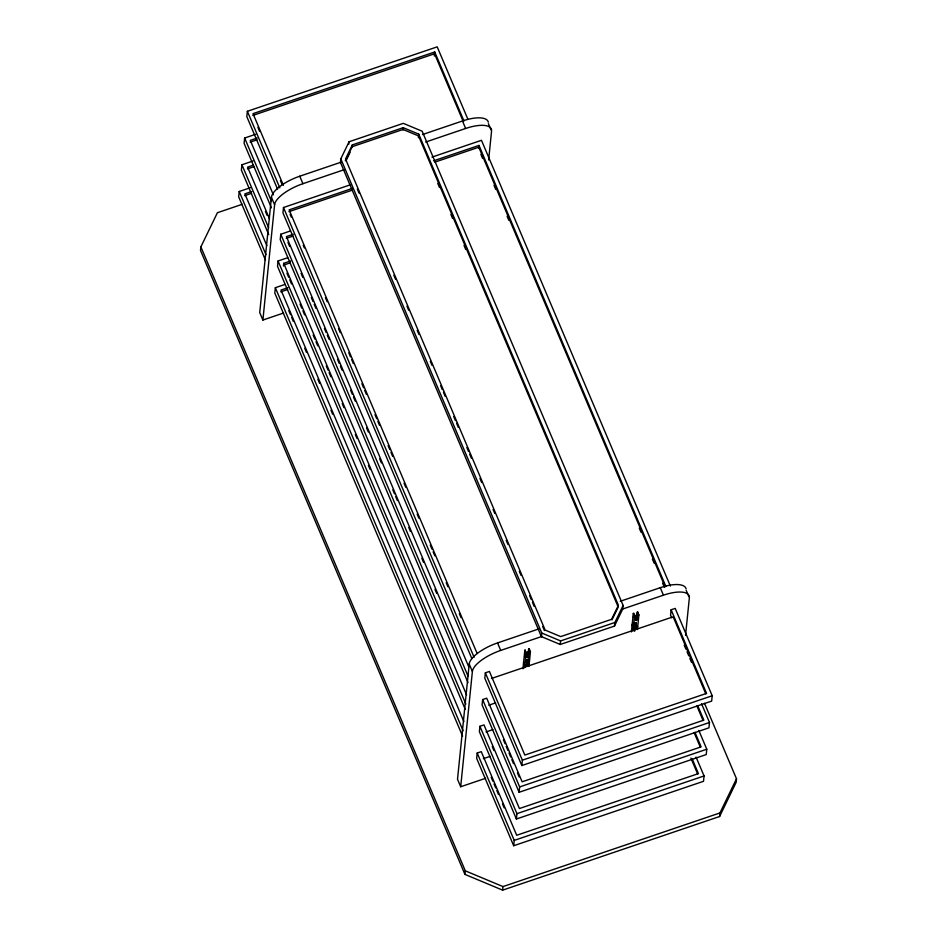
<?xml version="1.0" encoding="UTF-8"?>
<svg xmlns="http://www.w3.org/2000/svg" width="937" height="937" viewBox="0 0 937 937"><rect width="100%" height="100%" fill="white"/><g stroke="black" fill="none" stroke-linecap="round" stroke-linejoin="round"><path stroke-width="1.41" d="M242.285 204.278L217.407 212.722L200.869 246.888L200.506 250.448L464.939 874.397L502.63 890.15L719.593 816.514L736.131 782.348L736.494 778.776L704.507 703.312M250.296 187.728L239.216 191.488L238.677 196.84L265.44 259.994M253.013 160.988L241.933 164.76L241.383 170.101L268.732 234.613M255.731 134.26L244.651 138.02L244.1 143.373L271.437 207.873M467.961 119.421L437.204 46.85L247.368 111.292L246.818 116.633L277.575 189.204M341.127 162.171L299.758 176.215A29.129 10.682 -23 0 0 271.425 197.297L259.725 312.548L262.887 320.044L283.618 313.005M262.887 320.044L274.6 204.793L271.425 197.297M284.965 284.438L275.337 287.706L274.799 293.058L462.573 736.119M287.682 257.71L278.055 260.978L277.516 266.319L465.279 709.391M290.4 230.97L280.772 234.238L280.233 239.591L467.996 682.651M350.895 184.624L283.489 207.51L282.951 212.851L471.861 658.617M283.442 266.014L283.712 263.344L290.599 261.001M340.799 158.845L340.436 162.406L541.399 636.61L560.244 644.48L614.485 626.068L622.754 608.991L623.117 605.431L422.154 131.227L403.308 123.344L349.068 141.756L340.799 158.845L541.762 633.037L541.399 636.61M348.822 144.134L349.068 141.756M352.101 147.308L352.335 144.93L403.203 127.666L418.745 134.155L618.397 605.255L611.58 619.334L560.713 636.598L545.17 630.109L345.519 159.009L352.335 144.93M402.969 130.044L403.203 127.666M418.382 137.727L418.745 134.155M434.311 55.986L434.721 51.98L253.013 113.646L283.384 185.315M478.713 148.105L478.983 145.434L433.55 160.848M488.634 159.958L491.562 131.145A29.129 10.682 -23 0 0 465.642 128.474L425.656 142.049M538.916 628.891L497.547 642.923A29.129 10.682 -23 0 0 469.214 664.017L457.514 779.268L460.688 786.752L485.565 778.307M460.688 786.752L472.389 671.501L469.214 664.017M464.939 874.397L465.302 870.836L200.869 246.888M692.22 758.993L698.405 773.599L516.709 835.265L481.267 751.661L477.202 753.043L476.664 758.384L513.675 845.736L703.511 781.306L704.062 775.953L696.086 757.143M694.938 732.265L701.122 746.859L519.414 808.537L483.984 724.922L479.92 726.304L479.369 731.656L516.392 819.008L706.229 754.566L706.779 749.225L698.803 730.403M697.655 705.526L703.839 720.131L522.132 781.798L486.701 698.194L482.637 699.576L482.087 704.917L519.11 792.269L708.946 727.838L709.496 722.486L701.52 703.675M671.115 609.788L706.557 693.392L524.849 755.07L489.419 671.454L485.354 672.836L484.804 678.189L521.827 765.541L711.663 701.099L712.202 695.758L675.19 608.406L671.115 609.788L670.576 615.129L671.7 617.788M522.951 668.749L524.825 650.266L526.418 652.574L529.674 651.473L529.159 648.791L530.436 651.789L528.96 666.312M523.76 665.926L523.619 662.143L524.884 665.141L529.229 663.665M524.697 656.685L525.364 650.079M524.615 667.776L526.09 653.253L524.825 650.266M502.63 890.15L502.993 886.589L719.956 812.941L736.494 778.776M527.836 659.32L527.742 662.799L526.442 662.658L526.746 659.695L527.836 659.32L527.683 663.314M527.262 657.224L527.355 653.757L528.433 653.382L527.262 657.224L528.351 656.849L529.159 648.791M526.653 663.162L526.957 660.187L528.046 659.824M527.144 663.501L527.953 660.667M527.812 656.896L528.62 648.978M528.351 656.849L528.433 653.382M528.878 659.39L529.147 656.755M513.675 845.736L514.226 840.395L477.202 753.043M516.392 819.008L516.943 813.656L479.92 726.304M519.11 792.269L519.648 786.928L482.637 699.576M521.827 765.541L522.366 760.188L485.354 672.836M560.244 644.48L560.607 640.92L614.848 622.508L623.117 605.431M614.485 626.068L614.848 622.508M631.421 631.925L633.307 613.442L634.899 615.75L638.156 614.649L637.64 611.966L638.917 614.965L637.441 629.488M632.908 622.496L632.1 625.319L633.365 628.317L637.699 626.841M633.447 617.214L633.845 613.255M633.096 630.964L634.572 616.441L633.307 613.442M634.923 625.846L635.227 622.871L636.317 622.508L636.223 625.975L634.923 625.846L636.012 625.471L636.317 622.508M634.63 631.292L634.841 629.313L635.918 628.938L634.618 628.809M635.134 626.338L635.227 622.871M636.047 617.424L635.743 620.399L636.82 620.036L637.125 617.061L635.836 616.933M635.626 626.677L636.434 623.855M636.434 618.76L637.101 612.154M636.82 620.036L636.914 616.558M637.242 615.925L637.64 611.966M685.544 635.321L689.351 597.865A29.129 10.682 -23 0 0 663.431 595.182L622.063 609.226M719.593 816.514L719.956 812.941M345.343 160.789L352.16 146.711L403.027 129.447L418.558 135.935L618.209 607.035L612.013 619.837M346.397 160.016L350.11 152.333M252.838 115.427L434.534 53.76L463.241 121.494M257.183 138.044L250.296 140.386L273.358 194.791M250.12 142.166L257.007 139.824M253.095 165.252L247.591 167.114L269.516 218.871M247.403 168.894L254.29 166.563M251.748 191.511L244.873 193.854L266.811 245.611M422.482 134.553L462.468 120.978A29.129 10.682 -23 0 1 488.306 122.185M244.686 195.634L251.573 193.291M274.6 204.793A29.129 10.682 -23 0 1 302.92 183.699L344.301 169.656M431.934 157.123L481.466 140.304L670.377 586.07M352.464 188.372L289.146 209.876L477.167 653.546M288.959 211.657L352.136 190.211M434.85 162.136L478.795 147.214L665.118 586.855M293.304 234.273L286.429 236.604L468.758 666.828M286.242 238.385L293.117 236.054M283.536 265.124L290.4 262.793M287.882 287.741L280.995 290.072L463.897 721.642M280.819 291.852L287.682 289.521M620.271 601.273L660.269 587.698A29.129 10.682 -23 0 1 686.107 588.904M472.389 671.501A29.129 10.682 -23 0 1 500.721 650.419L542.09 636.375M526.09 653.253L530.436 651.789M634.572 616.441L638.917 614.965M527.051 656.72L528.14 656.357M635.532 619.896L636.61 619.533M635.438 623.374L636.528 623M526.442 662.658L527.531 662.295M526.36 666.137L527.437 665.762M491.457 678.482L673.164 616.804L705.807 693.848M488.739 705.221L495.626 702.879M486.022 731.949L492.909 729.618M483.305 758.689L490.192 756.346M522.366 760.188L712.202 695.758M519.648 786.928L709.496 722.486M516.943 813.656L706.779 749.225M514.226 840.395L704.062 775.953M541.762 633.037L560.607 640.92M465.302 870.836L502.993 886.589M488.388 123.661L491.023 129.903M686.177 590.369L688.824 596.611M478.983 145.434L665.867 586.421M480.892 154.371L482.602 158.412M493.998 185.303L495.708 189.333M507.104 216.224L508.814 220.254M639.292 528.14L641.002 532.169M652.398 559.061L654.108 563.09M662.658 583.259L664.368 587.288M434.721 51.98L463.967 120.99M462.468 120.978L465.642 128.474M660.269 587.698L663.431 595.182M684.233 645.16L685.919 649.142M687.055 651.801L688.742 655.783M689.866 658.442L691.553 662.424M696.905 705.971L703.09 720.576M694.188 732.699L700.372 747.316M635.895 624.03L636.949 626.525M690.909 758.103L697.667 774.044M437.778 183.488L439.488 187.529M450.896 214.444L452.606 218.485M464.014 245.4L465.724 249.441M357.313 189.063L359.023 193.092M393.821 275.209L395.531 279.238M406.951 306.165L408.661 310.206M417.211 330.386L418.921 334.427M430.329 361.342L432.039 365.383M440.601 385.575L442.311 389.616M443.459 392.31L445.169 396.339M453.719 416.532L455.429 420.572M456.577 423.266L458.287 427.307M466.837 447.488L468.547 451.529M469.695 454.222L471.405 458.263M479.967 478.444L481.677 482.485M493.085 509.412L494.795 513.441M506.203 540.368L507.913 544.409M519.321 571.324L521.031 575.365M529.592 595.545L531.302 599.586M532.439 602.28L534.149 606.321M542.71 626.513L544.42 630.542M299.758 176.215L302.92 183.699M497.547 642.923L500.721 650.419M257.898 127.385L259.596 131.367M280.421 180.513L282.107 184.507M247.368 111.292L279.823 187.892M290.095 214.339L291.243 217.033M303.201 245.26L304.349 247.954M325.432 297.697L327.142 301.726M338.538 328.618L340.236 332.658M348.787 352.816L350.497 356.856M351.633 359.539L353.343 363.579M361.893 383.748L363.603 387.777M364.739 390.471L366.449 394.5M374.999 414.669L376.709 418.698M377.845 421.392L379.555 425.421M388.105 445.59L389.815 449.619M390.952 452.313L392.662 456.342M404.058 483.234L405.768 487.263M417.164 514.155L418.874 518.184M430.27 545.076L431.98 549.117M433.117 551.799L434.827 555.828M446.223 582.72L447.933 586.761M459.329 613.641L461.039 617.682M283.489 207.51L474.11 657.306M503.38 739.75L505.066 743.732M506.191 746.391L507.877 750.373M509.002 753.032L510.7 757.014M511.825 759.673L513.511 763.655M517.447 772.955L519.133 776.937M244.651 138.02L271.414 201.186M287.952 242.425L289.662 246.454M301.058 273.346L302.768 277.375M311.318 297.544L313.028 301.573M314.164 304.267L315.874 308.296M324.425 328.465L326.135 332.494M327.271 335.188L328.981 339.217M337.531 359.386L339.241 363.415M340.377 366.109L342.087 370.138M350.625 390.307L352.335 394.348M353.483 397.03L355.193 401.071M366.59 427.951L368.3 431.992M379.696 458.872L381.394 462.913M392.79 489.805L394.5 493.834M395.648 496.528L397.358 500.557M408.755 527.449L410.453 531.478M421.849 558.37L423.559 562.399M434.955 589.291L436.665 593.32M280.772 234.238L467.973 675.964M265.417 211.399L267.104 215.393M492.218 746.566L493.904 750.549M241.933 164.76L268.696 227.914M283.712 263.344L466.614 694.914M286.945 273.182L288.655 277.223M289.802 279.905L291.512 283.946M300.051 304.115L301.761 308.144M302.909 310.826L304.607 314.867M313.157 335.036L314.867 339.065M316.003 341.759L317.713 345.788M326.263 365.957L327.973 369.986M329.11 372.68L330.82 376.709M342.216 403.601L343.926 407.63M355.322 434.522L357.032 438.551M368.428 465.443L370.138 469.484M278.055 260.978L465.83 704.038M491.187 777.277L492.885 781.259M494.01 783.918L495.696 787.9M496.821 790.559L498.507 794.553M502.455 803.841L504.141 807.835M239.216 191.488L265.979 254.653M288.795 310.674L290.505 314.715M291.641 317.397L293.351 321.438M304.748 348.318L306.458 352.359M317.854 379.239L319.564 383.28M330.96 410.172L332.67 414.201M275.337 287.706L463.112 730.778"/></g></svg>
